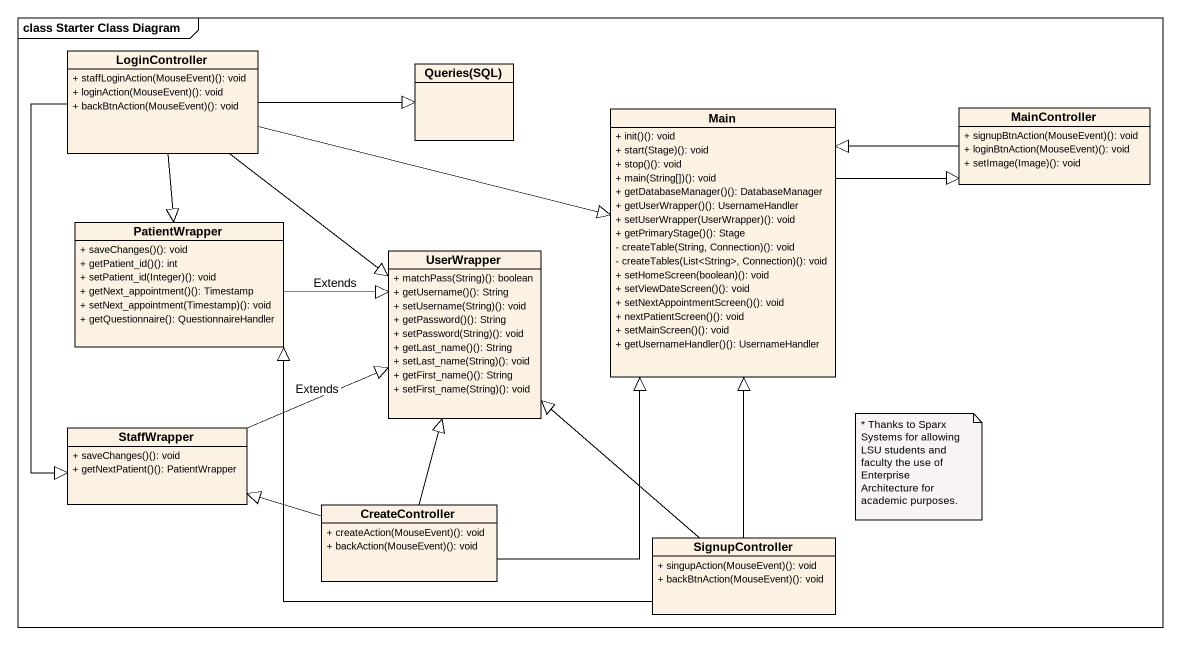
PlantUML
@startuml
mainframe class Starter Class Diagram
hide circle
hide empty members
skinparam classAttributeIconSize 0
class LoginController {
  + staffLoginAction(MouseEvent)(): void
  + loginAction(MouseEvent)(): void
  + backBtnAction(MouseEvent)(): void
}
class "Queries(SQL)" as Queries_SQL
class Main {
  + init()(): void
  + start(Stage)(): void
  + stop()(): void
  + main(String[])(): void
  + getDatabaseManager()(): DatabaseManager
  + getUserWrapper()(): UsernameHandler
  + setUserWrapper(UserWrapper)(): void
  + getPrimaryStage()(): Stage
  - createTable(String, Connection)(): void
  - createTables(List<String>, Connection)(): void
  + setHomeScreen(boolean)(): void
  + setViewDateScreen()(): void
  + setNextAppointmentScreen()(): void
  + nextPatientScreen()(): void
  + setMainScreen()(): void
  + getUsernameHandler()(): UsernameHandler
}
class MainController {
  + signupBtnAction(MouseEvent)(): void
  + loginBtnAction(MouseEvent)(): void
  + setImage(Image)(): void
}
class PatientWrapper {
  + saveChanges()(): void
  + getPatient_id()(): int
  + setPatient_id(Integer)(): void
  + getNext_appointment()(): Timestamp
  + setNext_appointment(Timestamp)(): void
  + getQuestionnaire(): QuestionnaireHandler
}
class UserWrapper {
  + matchPass(String)(): boolean
  + getUsername()(): String
  + setUsername(String)(): void
  + getPassword()(): String
  + setPassword(String)(): void
  + getLast_name()(): String
  + setLast_name(String)(): void
  + getFirst_name()(): String
  + setFirst_name(String)(): void
}
class StaffWrapper {
  + saveChanges()(): void
  + getNextPatient()(): PatientWrapper
}
class CreateController {
  + createAction(MouseEvent)(): void
  + backAction(MouseEvent)(): void
}
class SignupController {
  + singupAction(MouseEvent)(): void
  + backBtnAction(MouseEvent)(): void
}
LoginController -right-|> Queries_SQL
LoginController -right-|> Main
LoginController --|> PatientWrapper
LoginController --|> UserWrapper
LoginController --|> StaffWrapper
Main -right-|> MainController
MainController -left-|> Main
PatientWrapper -right-|> UserWrapper : Extends
StaffWrapper -right-|> UserWrapper : Extends
CreateController -up-|> Main
CreateController -up-|> UserWrapper
CreateController -left-|> StaffWrapper
SignupController -up-|> Main
SignupController -left-|> PatientWrapper
SignupController -up-|> UserWrapper
note as N1
  * Thanks to Sparx Systems for allowing LSU students and faculty the use of Enterprise Architecture for academic purposes.
end note
@enduml
